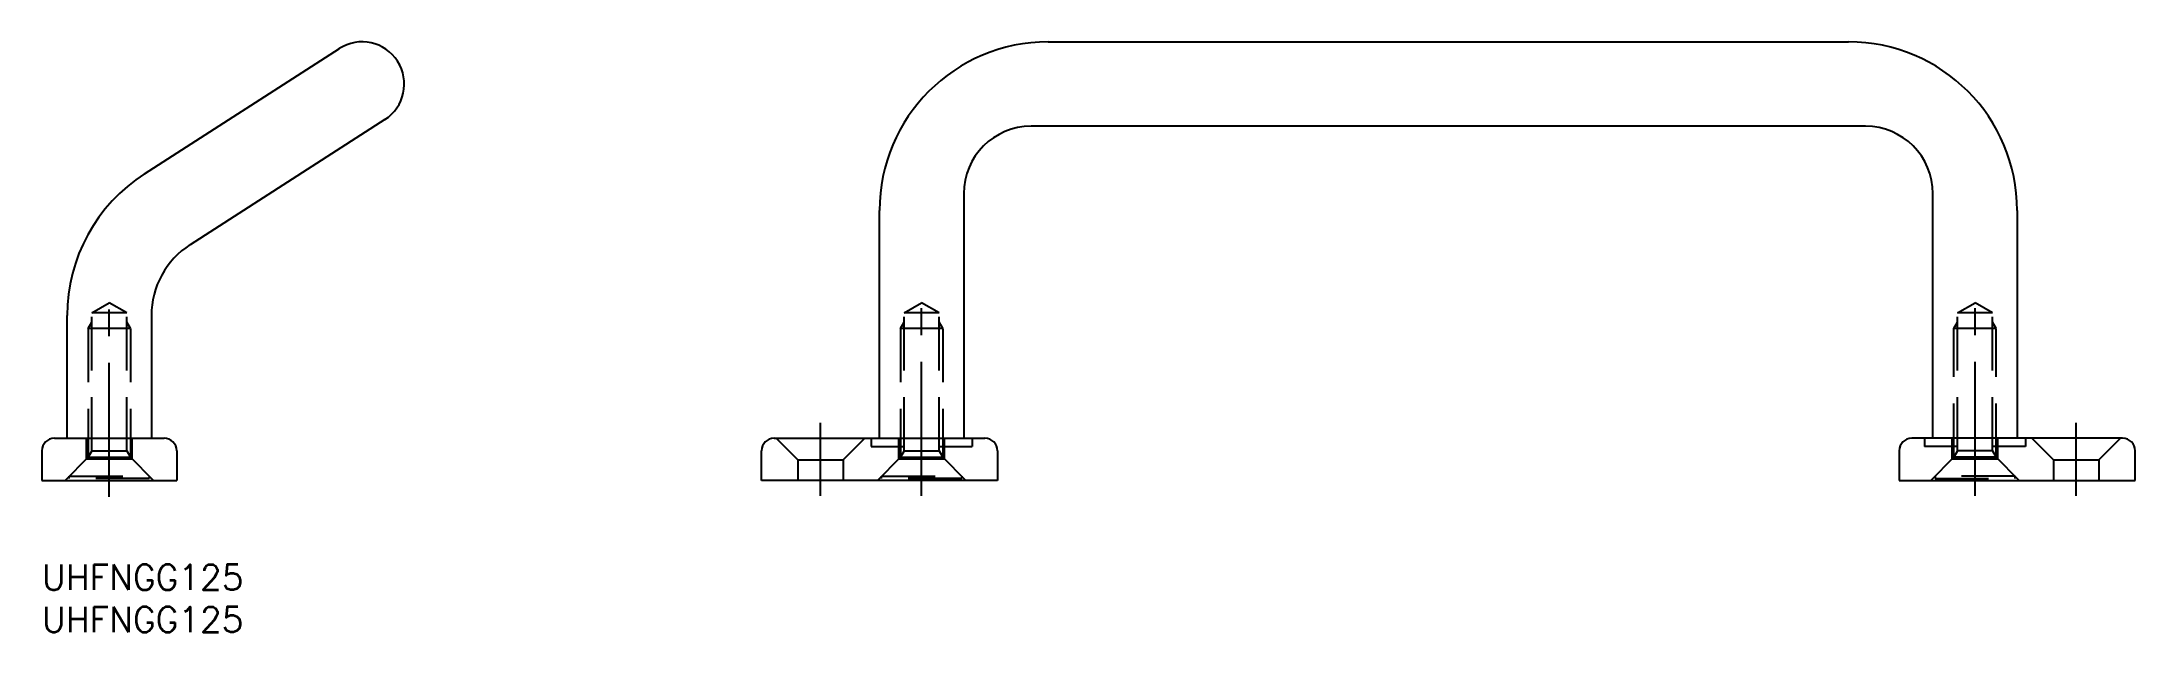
# Model space of a CAD drawing. Extents: x 0 to 248, y -8 to 62.
import ezdxf

# ---------------------------------------------------------------- set-up
doc = ezdxf.new("R2010")
doc.units = 0
doc.header["$LTSCALE"] = 0.5
doc.linetypes.add('CENTER', pattern=[50.8, 31.75, -6.35, 6.35, -6.35])
doc.linetypes.add('DASHED', pattern=[19.05, 12.7, -6.35])
for name, color, linetype in [('MSM_CENTER', 1, 'CENTER'), ('MSM_CONTINUOUS', 7, 'CONTINUOUS'), ('MSM_DASHED', 4, 'DASHED'), ('MSM_PART_NUMBER', 7, 'CONTINUOUS')]:
    doc.layers.add(name, color=color, linetype=linetype)
doc.styles.get("Standard").update_dxf_attribs({"font": 'txt.shx', "height": 3, "bigfont": 'bigfont.shx'})

# ---------------------------------------------------------------- blocks, each defined once
blk = doc.blocks.new('*U3')
at = {"layer": 'MSM_PART_NUMBER'}
blk.add_text('UHFNGG125', height=3, dxfattribs=at).set_placement((0, -3))
blk = doc.blocks.new('*U4')
at = {"layer": 'MSM_PART_NUMBER'}
blk.add_text('UHFNGG125', height=3, dxfattribs=at).set_placement((0, -8))

msp = doc.modelspace()

# ---------------------------------------------------------------- linework, layer by layer
at = {"layer": 'MSM_CENTER'}
for p, q in [((8, 8.05), (8, 32.04)), ((104.4, 8.18), (104.4, 32.04)), ((229.4, 8.18), (229.4, 32.04)), ((92.4, 8.18), (92.4, 16.82)), ((241.4, 8.18), (241.4, 16.82))]:
    msp.add_line(p, q, dxfattribs=at)
at = {"layer": 'MSM_CONTINUOUS'}
for p, q in [((12.19, 46.37), (35.3, 61.21)), ((119.4, 62), (214.4, 62)), ((40.7, 52.79), (17.6, 37.95)), ((216.4, 52), (117.4, 52)), ((109.4, 44), (109.4, 15)), ((224.4, 15), (224.4, 44)), ((99.4, 15), (99.4, 42)), ((234.4, 42), (234.4, 15)), ((3, 15), (3, 29.54)), ((13, 29.54), (13, 15)), ((1.5, 15), (14.5, 15)), ((86.9, 15), (111.9, 15)), ((246.9, 15), (221.9, 15)), ((0, 13.5), (0, 10)), ((16, 13.5), (16, 10)), ((85.4, 10), (85.4, 13.5)), ((113.4, 13.5), (113.4, 10)), ((220.4, 13.5), (220.4, 10)), ((248.4, 10), (248.4, 13.5)), ((0, 10), (16, 10)), ((113.4, 10), (85.4, 10)), ((220.4, 10), (248.4, 10))]:
    msp.add_line(p, q, dxfattribs=at)
for centre, radius, start, end in [((38, 57), 5, 302.7126, 122.7126), ((119.4, 42), 20, 90, 180), ((214.4, 42), 20, 0, 90), ((117.4, 44), 8, 90, 180), ((216.4, 44), 8, 0, 90), ((23, 29.54), 20, 122.7126, 180), ((23, 29.54), 10, 122.7126, 180), ((1.5, 13.5), 1.5, 90, 180), ((14.5, 13.5), 1.5, 0, 90), ((86.9, 13.5), 1.5, 90, 180), ((111.9, 13.5), 1.5, 0, 90), ((221.9, 13.5), 1.5, 90, 180), ((246.9, 13.5), 1.5, 0, 90)]:
    msp.add_arc(centre, radius, start, end, dxfattribs=at)
at = {"layer": 'MSM_DASHED'}
for p, q in [((5.93, 29.85), (8, 31.04)), ((5.93, 13.5), (5.93, 29.85)), ((10.07, 29.85), (5.93, 29.85)), ((10.07, 29.85), (8, 31.04)), ((10.07, 13.5), (10.07, 29.85)), ((102.33, 29.85), (104.4, 31.04)), ((102.33, 13.5), (102.33, 29.85)), ((106.46, 29.85), (102.33, 29.85)), ((106.46, 29.85), (104.4, 31.04)), ((106.46, 13.5), (106.46, 29.85)), ((227.33, 29.85), (229.4, 31.04)), ((227.33, 13.5), (227.33, 29.85)), ((231.46, 29.85), (227.33, 29.85)), ((231.46, 29.85), (229.4, 31.04)), ((231.46, 13.5), (231.46, 29.85)), ((5.5, 28), (5.93, 28.75)), ((5.5, 28), (5.5, 12.75)), ((10.5, 28), (5.5, 28)), ((10.5, 28), (10.07, 28.75)), ((10.5, 28), (10.5, 12.75)), ((101.9, 28), (102.33, 28.75)), ((101.9, 28), (101.9, 12.75)), ((106.9, 28), (101.9, 28)), ((106.9, 28), (106.46, 28.75)), ((106.9, 28), (106.9, 12.75)), ((226.9, 28), (227.33, 28.75)), ((226.9, 12.75), (226.9, 28)), ((231.9, 28), (226.9, 28)), ((231.9, 28), (231.46, 28.75)), ((231.9, 12.75), (231.9, 28)), ((5.3, 12.55), (5.3, 15)), ((10.7, 12.55), (10.7, 15)), ((87.15, 15), (89.7, 12.45)), ((97.65, 15), (95.1, 12.45)), ((98.4, 15), (98.4, 14)), ((101.7, 12.55), (101.7, 15)), ((107.1, 12.55), (107.1, 15)), ((110.4, 15), (110.4, 14)), ((223.4, 15), (223.4, 14)), ((226.7, 12.55), (226.7, 15)), ((232.1, 12.55), (232.1, 15)), ((235.4, 15), (235.4, 14)), ((236.15, 15), (238.7, 12.45)), ((246.65, 15), (244.1, 12.45)), ((2.75, 10), (5.5, 12.75)), ((5.3, 12.55), (10.7, 12.55)), ((5.93, 13.5), (5.5, 12.75)), ((5.5, 12.75), (10.5, 12.75)), ((5.93, 13.5), (10.07, 13.5)), ((10.07, 13.5), (10.5, 12.75)), ((13.25, 10), (10.5, 12.75)), ((89.7, 12.45), (89.7, 10)), ((89.7, 12.45), (95.1, 12.45)), ((95.1, 12.45), (95.1, 10)), ((98.4, 14), (102.33, 14)), ((99.15, 10), (101.9, 12.75)), ((101.7, 12.55), (107.1, 12.55)), ((102.33, 13.5), (101.9, 12.75)), ((101.9, 12.75), (106.9, 12.75)), ((102.33, 13.5), (106.46, 13.5)), ((106.46, 14), (110.4, 14)), ((106.46, 13.5), (106.9, 12.75)), ((109.65, 10), (106.9, 12.75)), ((227.33, 14), (223.4, 14)), ((224.15, 10), (226.9, 12.75)), ((226.7, 12.55), (232.1, 12.55)), ((227.33, 13.5), (226.9, 12.75)), ((231.9, 12.75), (226.9, 12.75)), ((231.46, 13.5), (227.33, 13.5)), ((235.4, 14), (231.46, 14)), ((231.46, 13.5), (231.9, 12.75)), ((234.65, 10), (231.9, 12.75)), ((238.7, 12.45), (238.7, 10)), ((238.7, 12.45), (244.1, 12.45)), ((244.1, 12.45), (244.1, 10)), ((3.25, 10.5), (12.75, 10.5)), ((3.25, 10.2), (3.25, 10.5)), ((12.75, 10.2), (3.25, 10.2)), ((12.75, 10.5), (12.75, 10.2)), ((99.65, 10.5), (109.15, 10.5)), ((99.65, 10.2), (99.65, 10.5)), ((109.15, 10.2), (99.65, 10.2)), ((109.15, 10.5), (109.15, 10.2)), ((224.65, 10.5), (224.65, 10.2)), ((234.15, 10.5), (224.65, 10.5)), ((224.65, 10.2), (234.15, 10.2)), ((234.15, 10.2), (234.15, 10.5))]:
    msp.add_line(p, q, dxfattribs=at)

# ---------------------------------------------------------------- block references
at = {"layer": 'MSM_CONTINUOUS'}
for name in ['*U3', '*U4']:
    msp.add_blockref(name, (0, 0), dxfattribs=at)

doc.saveas('drawing.dxf')
